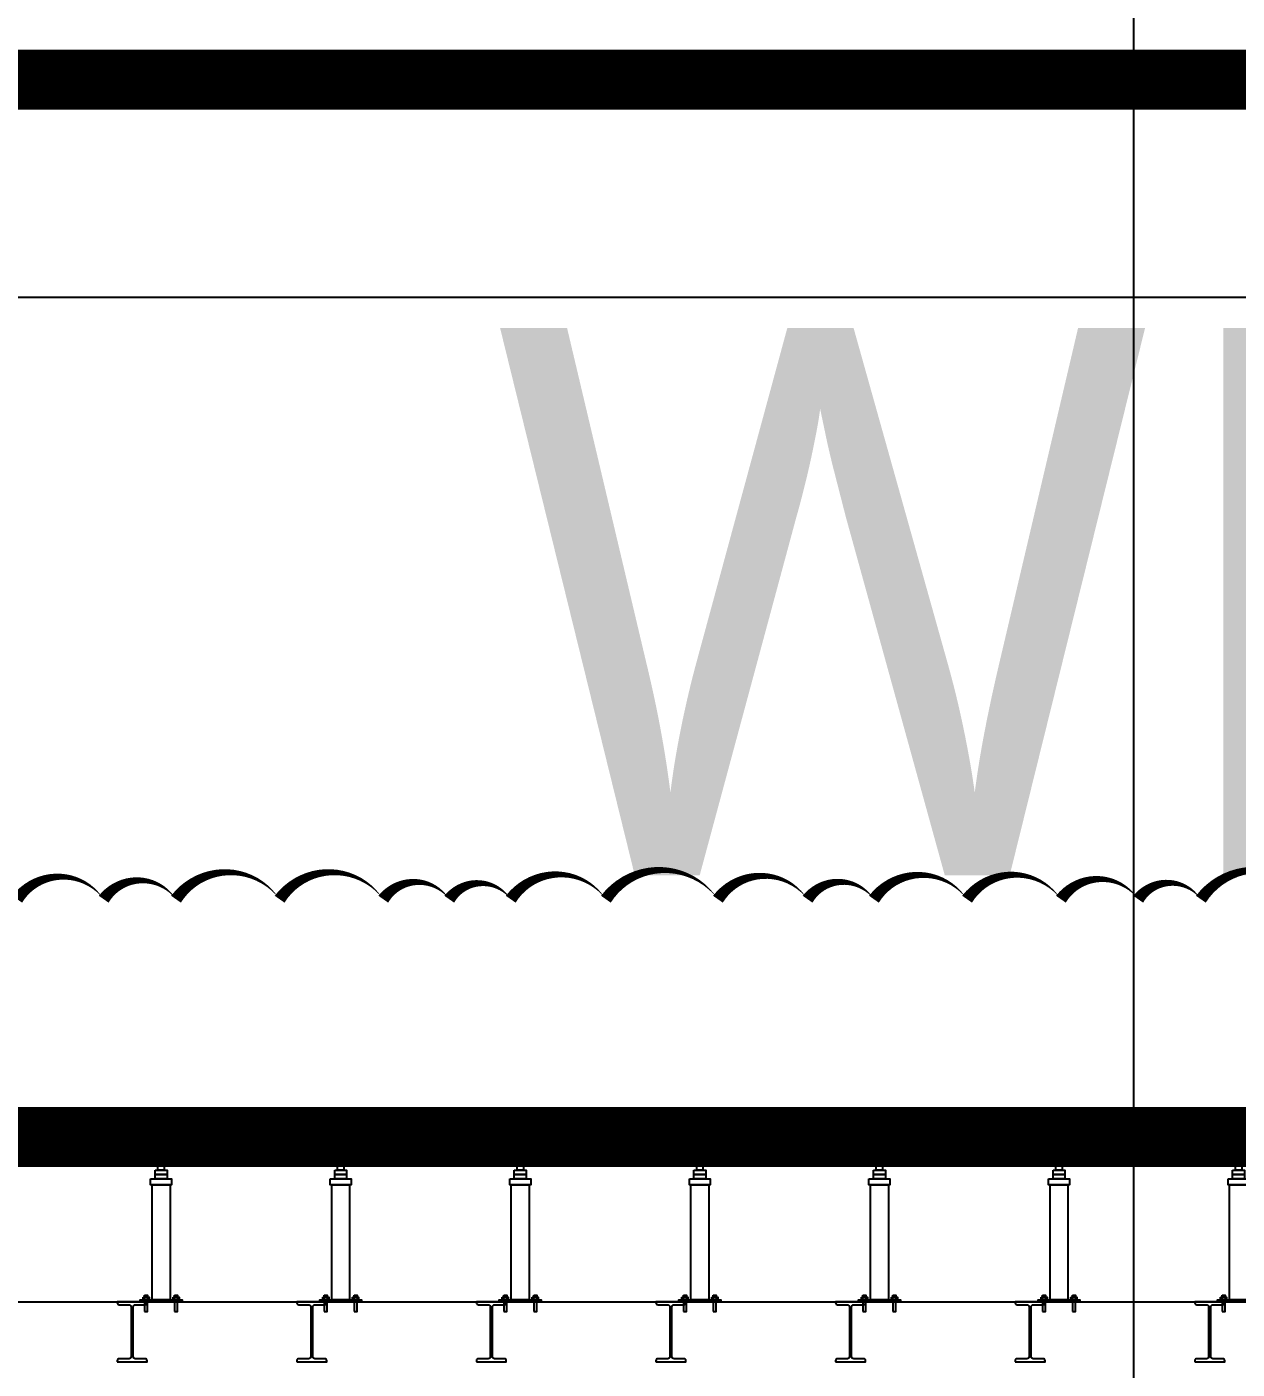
# Model space of a CAD drawing. Extents: x -3080 to 28500, y -1326 to 31609.
# Drawn here: x 2235.1 to 2639.5, y 26588.3 to 27036.5 of the extents above; entities that cross this region are included whole.
import ezdxf
from ezdxf.xclip import XClip

# ---------------------------------------------------------------- set-up
doc = ezdxf.new("R2010")
doc.units = 0
doc.header["$LTSCALE"] = 100
doc.header["$XCLIPFRAME"] = 2
doc.linetypes.add('188K-SM-07-F10-MECH-CR PIPE-Y2257103$0$X-S-FAB_SL ALL$0$HIDDEN', pattern=[0.4, 0.3, -0.1])
for name, color, linetype in [('0-xref', 8, 'Continuous'), ('188K-SM-07-F10-MECH-CR PIPE-Y2257103$0$0-BG', 6, 'Continuous'), ('188K-SM-07-F10-MECH-CR PIPE-Y2257103$0$0-CF-BABY 位', 2, 'Continuous'), ('188K-SM-07-F10-MECH-CR PIPE-Y2257103$0$AP2C-SM-08-FNN-340-A(N)-SMP$0$18P2-SM-08-FNN-320-A(9)-20190318-JEN$0$SM-08-FNN-300-A(9)-JEN$0$15P6-SM-08-FNN-320-A(10)-UIS-TCM$0$15P6-SM-08-FNN-320-A(10)-UIS-TCM$0$15P6-SM-08-FNN-320-A(10)-UIS-TCM$0$15P6-SM-08-FNN-320-A(10)-UIS-TCM$0$15P6-SM-08-FNN-320-A(10)-UIS-TCM$0$0-IE-SECTION', 1, 'Continuous'), ('188K-SM-07-F10-MECH-CR PIPE-Y2257103$0$Raised Floor', 1, 'Continuous'), ('188K-SM-07-F10-MECH-CR PIPE-Y2257103$0$X-S-FAB_SL ALL$0$ASP_3', 3, 'Continuous'), ('188K-SM-07-F10-MECH-CR PIPE-Y2257103$0$X-S-FAB_SL ALL$0$ASP_8', 8, 'Continuous'), ('188K-SM-07-F10-MECH-CR PIPE-Y2257103$0$X-S-FAB_SL ALL$0$WALL-RC', 1, 'Continuous')]:
    doc.layers.add(name, color=color, linetype=linetype)
doc.styles.add('188K-SM-07-F10-MECH-CR PIPE-Y2257103$0$Standard', font='', dxfattribs={"width": 0.8})
doc.styles.get('188K-SM-07-F10-MECH-CR PIPE-Y2257103$0$Standard').set_extended_font_data('Microsoft JhengHei')

# ---------------------------------------------------------------- blocks, each defined once
blk = doc.blocks.new('188K-SM-07-F10-MECH-CR PIPE-Y2257103$0$TOOL123')
at = {"layer": '188K-SM-07-F10-MECH-CR PIPE-Y2257103$0$0-CF-BABY 位', "const_width": 20}
blk.add_lwpolyline([(3480, -83776.14), (1845, -83776.14), (1845, -84129.23), (3480, -84129.23)], close=True, dxfattribs=at)
at = {"layer": '188K-SM-07-F10-MECH-CR PIPE-Y2257103$0$0-CF-BABY 位', "style": '188K-SM-07-F10-MECH-CR PIPE-Y2257103$0$Standard'}
blk.add_text('WET', height=182.805, dxfattribs=at).set_placement((2390.41, -84041.87))
blk = doc.blocks.new('188K-SM-07-F10-MECH-CR PIPE-Y2257103$0$X-S-FAB_SL ALL$0$steel_100x200')
at = {"color": 6}
blk.add_lwpolyline([(0, 0), (10, 0), (10, 0.3, 0.414214), (9.3, 1), (6.05, 1, -0.414214), (5.35, 1.7), (5.35, 18.3, -0.414214), (6.05, 19), (9.3, 19, 0.414214), (10, 19.7), (10, 20), (0, 20), (0, 19.7, 0.414214), (0.7, 19), (3.95, 19, -0.414214), (4.65, 18.3), (4.65, 1.7, -0.414214), (3.95, 1), (0.7, 1, 0.414214), (0, 0.3)], format="xyb", close=True, dxfattribs=at)
blk = doc.blocks.new('*U1663')
at = {"layer": '188K-SM-07-F10-MECH-CR PIPE-Y2257103$0$X-S-FAB_SL ALL$0$WALL-RC'}
blk.add_blockref('188K-SM-07-F10-MECH-CR PIPE-Y2257103$0$X-S-FAB_SL ALL$0$steel_100x200', (-5, -10), dxfattribs=at)
blk = doc.blocks.new('*U1664')
at = {"layer": '188K-SM-07-F10-MECH-CR PIPE-Y2257103$0$X-S-FAB_SL ALL$0$WALL-RC', "color": 0, "linetype": 'ByBlock', "lineweight": -2, "transparency": 16777216}
for p in [(420, 0), (480, 0), (540, 0), (600, 0), (660, 0), (720, 0), (780, 0)]:
    blk.add_blockref('*U1663', p, dxfattribs=at)
blk = doc.blocks.new('188K-SM-07-F10-MECH-CR PIPE-Y2257103$0$X-S-FAB_SL ALL')
at = {"color": 6}
blk.add_line((-2628.521, -72723.977), (19076.479, -72723.977), dxfattribs=at)
at = {"layer": '188K-SM-07-F10-MECH-CR PIPE-Y2257103$0$X-S-FAB_SL ALL$0$ASP_3', "linetype": '188K-SM-07-F10-MECH-CR PIPE-Y2257103$0$X-S-FAB_SL ALL$0$HIDDEN'}
for p, q in [((-2628.521, -72668.977), (19076.479, -72668.977)), ((-2628.521, -72674.477), (19076.479, -72674.477))]:
    blk.add_line(p, q, dxfattribs=at)
at = {"layer": '188K-SM-07-F10-MECH-CR PIPE-Y2257103$0$X-S-FAB_SL ALL$0$ASP_8'}
blk.add_line((-1868.521, -72848.977), (-1868.521, -71981.477), dxfattribs=at)
at = {"layer": '188K-SM-07-F10-MECH-CR PIPE-Y2257103$0$X-S-FAB_SL ALL$0$WALL-RC'}
blk.add_blockref('*U1664', (-2623.171, -72733.977), dxfattribs=at)
blk = doc.blocks.new('188K-SM-07-F10-MECH-CR PIPE-Y2257103$0$A$Cf749f455')
at = {"layer": '188K-SM-07-F10-MECH-CR PIPE-Y2257103$0$Raised Floor'}
for points in [[(60, 45), (0, 45), (0, 40), (60, 40)], [(-4.5, 40), (4.5, 40), (4.5, 39.5), (-4.5, 39.5)], [(-4.5, 39), (4.5, 39), (4.5, 39.5), (-4.5, 39.5)], [(1.05, 39), (-1.05, 39), (-1.05, 34), (1.05, 34)], [(4.5, 37.5), (55.5, 37.5), (58, 40), (2, 40)], [(2, 34), (-2, 34), (-2, 32.5), (2, 32.5)], [(2, 32.5), (-2, 32.5), (-2, 31), (2, 31)], [(3.5, 31), (-3.5, 31), (-3.5, 29), (3.5, 29)], [(3, 29), (-3, 29), (-3, -9.3), (3, -9.3)], [(-4, -8.5), (-6, -8.5), (-6, -9.3), (-4, -9.3)], [(-4.5, -7.8), (-5.5, -7.8), (-5.5, -9.3), (-4.5, -9.3)], [(6, -8.5), (4, -8.5), (4, -9.3), (6, -9.3)], [(5.5, -7.8), (4.5, -7.8), (4.5, -9.3), (5.5, -9.3)], [(-7, -10), (7, -10), (7, -9.3), (-7, -9.3)], [(-4.5, -13.3), (-5.5, -13.3), (-5.5, -10), (-4.5, -10)], [(5.5, -13.3), (4.5, -13.3), (4.5, -10), (5.5, -10)]]:
    blk.add_lwpolyline(points, close=True, dxfattribs=at)
blk = doc.blocks.new('*U1649')
at = {"layer": '188K-SM-07-F10-MECH-CR PIPE-Y2257103$0$AP2C-SM-08-FNN-340-A(N)-SMP$0$18P2-SM-08-FNN-320-A(9)-20190318-JEN$0$SM-08-FNN-300-A(9)-JEN$0$15P6-SM-08-FNN-320-A(10)-UIS-TCM$0$15P6-SM-08-FNN-320-A(10)-UIS-TCM$0$15P6-SM-08-FNN-320-A(10)-UIS-TCM$0$15P6-SM-08-FNN-320-A(10)-UIS-TCM$0$15P6-SM-08-FNN-320-A(10)-UIS-TCM$0$0-IE-SECTION'}
blk.add_lwpolyline([(23033.43, -72388.48), (23656.38, -72388.48), (23656.38, -72668.98), (23033.43, -72668.98)], close=True, dxfattribs=at)
blk = doc.blocks.new('188K-SM-07-F10-MECH-CR PIPE-Y2257103')
blk.add_blockref('188K-SM-07-F10-MECH-CR PIPE-Y2257103$0$TOOL123', (0, 110795.018))
ref = blk.add_blockref('188K-SM-07-F10-MECH-CR PIPE-Y2257103$0$X-S-FAB_SL ALL', (4473.521, 99334.763))
XClip(ref).set_block_clipping_path([(-7553.4648570136, -75341.9369645483), (24026.2025623869, -67725.7696244382)])
blk.add_lwpolyline([(2665.06, 26745.21, 0, 4, 0.5205671), (2627.398, 26745.21, 0, 4, 0.5205671), (2606.462, 26745.21, 0, 4, 0.5205671), (2580.627, 26745.21, 0, 4, 0.5205671), (2549.288, 26745.21, 0, 4, 0.5205671), (2518.164, 26745.21, 0, 4, 0.5205671), (2495.991, 26745.21, 0, 4, 0.5205671), (2466.041, 26745.21, 0, 4, 0.5205671), (2428.61, 26745.21, 0, 4, 0.5205671), (2396.814, 26745.21, 0, 4, 0.5205671), (2376.278, 26745.21, 0, 4, 0.5205671), (2354.234, 26745.21, 0, 4, 0.5205671), (2319.599, 26745.21, 0, 4, 0.5205671), (2284.986, 26745.21, 0, 4, 0.5205671), (2260.828, 26745.21, 0, 4, 0.5205671), (2231.926, 26745.21, 0, 4, 0.5205671)], format="xyseb")
at = {"xscale": -1}
for p in [(2280, 26620.786), (2340, 26620.786), (2400, 26620.786), (2460, 26620.786), (2520, 26620.786), (2580, 26620.786), (2640, 26620.786)]:
    blk.add_blockref('188K-SM-07-F10-MECH-CR PIPE-Y2257103$0$A$Cf749f455', p, dxfattribs=at)
at = {"layer": '188K-SM-07-F10-MECH-CR PIPE-Y2257103$0$0-BG'}
blk.add_blockref('*U1649', (-20898.594, 99334.763), dxfattribs=at)

msp = doc.modelspace()

# ---------------------------------------------------------------- block references
at = {"layer": '0-xref'}
msp.add_blockref('188K-SM-07-F10-MECH-CR PIPE-Y2257103', (0, 0), dxfattribs=at)

doc.saveas('drawing.dxf')
